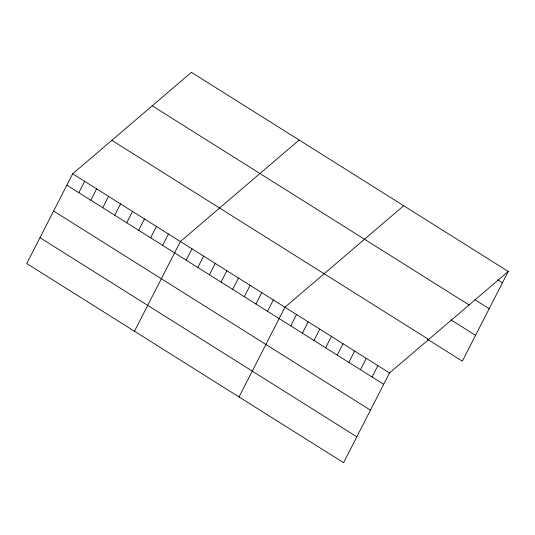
<?xml version="1.0" encoding="UTF-8"?>
<svg xmlns="http://www.w3.org/2000/svg" width="535" height="535" viewBox="0 0 535 535"><rect width="100%" height="100%" fill="white"/><g stroke="black" fill="none" stroke-linecap="round" stroke-linejoin="round"><path stroke-width="0.8" d="M72.666 173.815L26.75 263.541L343.59 462.681L389.507 372.955L508.25 271.459L191.41 72.319L72.666 173.815L389.507 372.955M78.826 192.687L84.637 181.338M90.796 200.21L96.601 188.862M102.767 207.734L108.572 196.378M114.731 215.257L120.542 203.902M126.701 222.781L132.513 211.425M138.672 230.304L144.483 218.949M150.643 237.828L156.454 226.472M162.613 245.351L168.418 233.996M134.472 331.245L180.389 241.519L299.139 140.03M186.2 260.177L192.005 248.822M197.816 267.48L203.628 256.125M209.432 274.776L215.244 263.427M221.049 282.079L226.86 270.73M232.665 289.382L238.476 278.033M244.288 296.684L250.092 285.329M255.904 303.987L261.715 292.632M267.52 311.29L273.332 299.934M239.031 396.963L284.948 307.237L403.691 205.748M290.752 325.895L296.564 314.54M302.375 333.191L308.18 321.843M313.991 340.494L319.796 329.145M325.608 347.797L331.419 336.448M337.224 355.1L343.035 343.744M348.84 362.402L354.651 351.047M360.463 369.705L366.268 358.35M372.079 377.008L377.884 365.652M508.25 271.459L462.334 361.185L427.485 339.284M497.657 279.805L502.439 282.814M474.853 299.66L489.204 308.675M152.228 105.81L469.061 304.957M450.965 319.863L475.568 335.325M111.848 140.317L428.689 339.464M66.855 185.163L383.695 384.311M53.62 211.031L370.461 410.171M39.985 237.674L356.825 436.821"/></g></svg>
